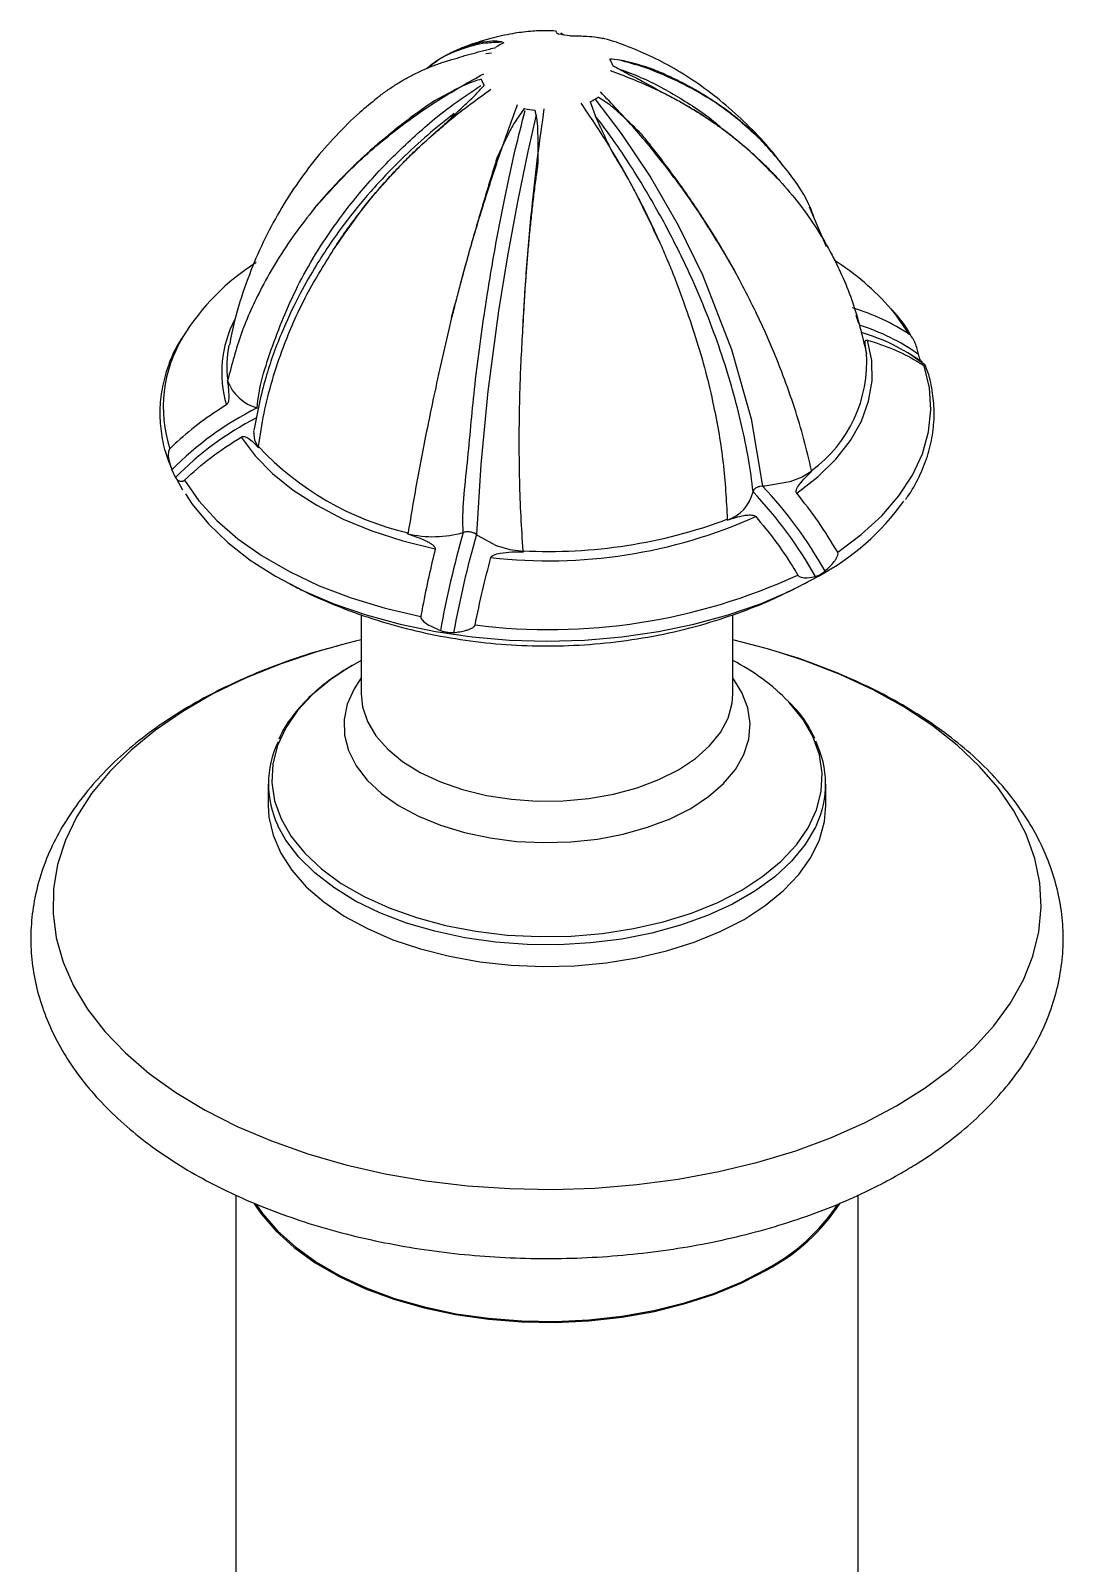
# Model space of a CAD drawing. Header units: millimetres. Extents: x 3621 to 9561, y -2206 to 1994.
# Drawn here: x 8951.2 to 9051.2, y 846.1 to 994.6 of the extents above; entities that cross this region are included whole.
import ezdxf

# ---------------------------------------------------------------- set-up
doc = ezdxf.new("R2010")
doc.units = ezdxf.units.MM

# ---------------------------------------------------------------- blocks, each defined once
blk = doc.blocks.new('izometria')
for p, q in [((-1617.05, 2591.29), (-1617.34, 2591.49)), ((-1624.6, 2589.52), (-1624.06, 2589.59)), ((-1607.55, 2585.78), (-1609.16, 2586.49)), ((-1629.95, 2581.48), (-1630.25, 2581.21)), ((-1591.6, 2570.8), (-1593.25, 2574.65)), ((-1607.9, 2571.53), (-1607.97, 2571.68)), ((-1588.47, 2563.38), (-1588.74, 2564.13)), ((-1583.28, 2561.92), (-1583.33, 2562)), ((-1587.74, 2560.47), (-1587.74, 2560.44)), ((-1582.17, 2559.42), (-1583.43, 2560.35)), ((-1582.35, 2559.63), (-1582.45, 2559.75)), ((-1582.05, 2559.36), (-1582.15, 2559.45)), ((-1649.63, 2557.85), (-1649.64, 2557.82)), ((-1649.64, 2557.82), (-1649.64, 2557.82)), ((-1646.63, 2551.33), (-1646.62, 2551.36)), ((-1654.55, 2548.25), (-1654.01, 2547.25)), ((-1595.17, 2548.03), (-1597.59, 2547.62)), ((-1593.02, 2549.06), (-1593.02, 2549.09)), ((-1593.02, 2549.06), (-1593.02, 2549.06)), ((-1597.86, 2547.61), (-1598.09, 2547.58)), ((-1597.8, 2547.61), (-1597.86, 2547.61)), ((-1597.59, 2547.62), (-1597.8, 2547.61)), ((-1601.25, 2544.34), (-1601.25, 2544.31)), ((-1632.19, 2543.03), (-1632.2, 2543)), ((-1632.2, 2543), (-1632.2, 2543)), ((-1625.56, 2542.96), (-1625.72, 2543.05)), ((-1625.53, 2542.93), (-1625.56, 2542.96)), ((-1625.41, 2542.83), (-1625.53, 2542.93)), ((-1623.59, 2541.82), (-1625.41, 2542.83)), ((-1620.96, 2541.26), (-1620.96, 2541.29)), ((-1593.77, 2538.15), (-1593.38, 2538.34)), ((-1636.69, 2535.17), (-1636.69, 2527.49)), ((-1600.69, 2527.49), (-1600.69, 2535.16)), ((-1645.69, 2518.75), (-1645.69, 2516.67)), ((-1591.69, 2516.67), (-1591.69, 2518.75)), ((-1648.84, 2478.94), (-1648.84, 2439.04)), ((-1588.54, 2377.86), (-1588.54, 2478.95))]:
    blk.add_line(p, q)
at = {"flags": 128}
for points in [[(-1614.05, 2585.12), (-1611.49, 2581.79), (-1608.67, 2577.55), (-1605.98, 2572.88), (-1603.63, 2568.07), (-1600.8, 2560.86), (-1598.92, 2554.15), (-1597.8, 2547.61), (-1597.8, 2547.61), (-1597.8, 2547.61)], [(-1619.75, 2583.59), (-1620.56, 2580.02), (-1621.56, 2575.17), (-1622.53, 2569.93), (-1623.38, 2564.61), (-1624.41, 2556.8), (-1625.11, 2549.7), (-1625.53, 2542.93), (-1625.53, 2542.93), (-1625.53, 2542.93)], [(-1583.56, 2562.31), (-1584.96, 2564.31), (-1585.35, 2564.78)], [(-1594.5, 2546.95), (-1592.45, 2548.53), (-1590.71, 2550.23), (-1589.3, 2552.03), (-1588.23, 2553.91), (-1587.53, 2555.85), (-1587.19, 2557.82), (-1587.22, 2559.79), (-1587.63, 2561.76)], [(-1590.53, 2541.22), (-1588.24, 2542.92), (-1586.26, 2544.73), (-1584.6, 2546.66), (-1583.29, 2548.67), (-1582.32, 2550.74), (-1581.72, 2552.86), (-1581.5, 2555), (-1581.64, 2557.15), (-1582.15, 2559.28)], [(-1648.3, 2552.37), (-1646.95, 2550.56), (-1645.27, 2548.83), (-1643.27, 2547.23), (-1640.98, 2545.76), (-1638.43, 2544.43), (-1635.65, 2543.28), (-1632.66, 2542.31), (-1629.52, 2541.53)], [(-1646.62, 2551.33), (-1647, 2552.08), (-1647.1, 2552.93)], [(-1653.81, 2548.19), (-1652.42, 2546.2), (-1650.68, 2544.3), (-1648.63, 2542.51), (-1646.27, 2540.85), (-1643.64, 2539.33), (-1640.76, 2537.97), (-1637.66, 2536.78), (-1634.37, 2535.78), (-1630.92, 2534.98)], [(-1593.02, 2549.06), (-1593.96, 2548.5), (-1595.17, 2548.03)], [(-1593.02, 2549.06), (-1593.02, 2549.08), (-1593.02, 2549.09)], [(-1653.72, 2546.86), (-1653.05, 2545.86), (-1651.49, 2543.96), (-1649.61, 2542.15), (-1647.44, 2540.46), (-1644.99, 2538.9), (-1642.28, 2537.48), (-1639.35, 2536.23), (-1636.22, 2535.14), (-1632.92, 2534.24), (-1629.48, 2533.53), (-1625.94, 2533.02), (-1622.33, 2532.71), (-1618.69, 2532.61), (-1615.04, 2532.71), (-1611.43, 2533.02), (-1607.89, 2533.53), (-1604.45, 2534.24), (-1601.15, 2535.14), (-1598.02, 2536.23), (-1595.09, 2537.48), (-1592.39, 2538.9)], [(-1620.96, 2541.27), (-1622.27, 2541.45), (-1623.59, 2541.82)], [(-1638.73, 2532.21), (-1640.97, 2531.58), (-1644.53, 2530.38), (-1647.9, 2529.01), (-1651.05, 2527.48), (-1653.96, 2525.8), (-1656.61, 2523.98), (-1658.98, 2522.04), (-1661.05, 2519.98), (-1662.81, 2517.83), (-1664.24, 2515.6), (-1665.34, 2513.31), (-1666.09, 2510.97), (-1666.49, 2508.6), (-1666.53, 2506.23), (-1666.22, 2503.86), (-1665.56, 2501.51), (-1664.55, 2499.2), (-1663.2, 2496.96), (-1661.52, 2494.79), (-1659.53, 2492.71), (-1657.23, 2490.73), (-1654.65, 2488.88), (-1651.8, 2487.16), (-1648.7, 2485.59), (-1645.39, 2484.18), (-1641.87, 2482.94), (-1638.19, 2481.88), (-1634.36, 2481.01), (-1630.41, 2480.33), (-1626.38, 2479.84), (-1622.29, 2479.56), (-1618.17, 2479.49), (-1614.06, 2479.61), (-1609.98, 2479.95), (-1605.97, 2480.48), (-1602.05, 2481.21), (-1598.25, 2482.13), (-1594.6, 2483.24), (-1591.14, 2484.52), (-1587.87, 2485.97), (-1584.84, 2487.58), (-1584.84, 2487.58)], [(-1636.69, 2532.72), (-1637.24, 2532.59), (-1638.73, 2532.21)], [(-1596.16, 2531.5), (-1597.32, 2531.85), (-1600.69, 2532.72)], [(-1584.84, 2487.58), (-1582.06, 2489.33), (-1579.54, 2491.21), (-1577.32, 2493.22), (-1575.4, 2495.32), (-1573.81, 2497.51), (-1572.54, 2499.78), (-1571.62, 2502.09), (-1571.04, 2504.45), (-1570.82, 2506.82), (-1570.96, 2509.2), (-1571.44, 2511.56), (-1572.28, 2513.89), (-1573.46, 2516.17), (-1574.97, 2518.38), (-1576.81, 2520.5), (-1578.96, 2522.53), (-1581.4, 2524.45), (-1584.12, 2526.23), (-1587.09, 2527.88), (-1590.3, 2529.37), (-1593.72, 2530.7), (-1596.16, 2531.5)], [(-1636.69, 2530.72), (-1637.54, 2530.25), (-1638.08, 2529.93)], [(-1638.08, 2529.93), (-1639.6, 2528.91), (-1641.38, 2527.45), (-1642.85, 2525.87), (-1644, 2524.21), (-1644.8, 2522.48), (-1645.25, 2520.71), (-1645.34, 2518.92), (-1645.07, 2517.13), (-1644.44, 2515.38), (-1643.47, 2513.68), (-1642.16, 2512.06), (-1640.53, 2510.54), (-1638.61, 2509.13), (-1636.41, 2507.87), (-1633.98, 2506.76), (-1631.34, 2505.82), (-1628.53, 2505.06), (-1625.59, 2504.5), (-1622.55, 2504.13), (-1619.46, 2503.98), (-1616.36, 2504.03), (-1613.3, 2504.29), (-1610.3, 2504.75), (-1607.42, 2505.41), (-1604.69, 2506.26), (-1602.15, 2507.29), (-1599.83, 2508.48)], [(-1636.69, 2529.03), (-1637.38, 2527.98), (-1638.03, 2526.51), (-1638.34, 2525), (-1638.3, 2523.49), (-1637.9, 2521.99), (-1637.17, 2520.53), (-1636.1, 2519.14), (-1634.72, 2517.85), (-1633.06, 2516.68), (-1631.14, 2515.64), (-1629, 2514.76), (-1626.67, 2514.05), (-1624.2, 2513.53), (-1621.64, 2513.2), (-1619.02, 2513.08), (-1616.39, 2513.15), (-1613.81, 2513.43), (-1611.31, 2513.9), (-1608.94, 2514.57), (-1606.75, 2515.4), (-1604.77, 2516.4)], [(-1604.77, 2516.4), (-1603.04, 2517.55), (-1601.59, 2518.81), (-1600.44, 2520.18), (-1599.62, 2521.62), (-1599.14, 2523.11), (-1599.01, 2524.63), (-1599.23, 2526.14), (-1599.8, 2527.62), (-1600.69, 2529.03)], [(-1636.69, 2527.49), (-1636.55, 2526.22), (-1636.07, 2524.8), (-1635.26, 2523.43), (-1634.12, 2522.14), (-1632.68, 2520.95), (-1630.96, 2519.89), (-1629.01, 2518.98), (-1626.86, 2518.23), (-1624.55, 2517.66), (-1622.12, 2517.29), (-1619.63, 2517.11), (-1617.12, 2517.14), (-1614.64, 2517.36), (-1612.24, 2517.79), (-1609.96, 2518.4), (-1607.85, 2519.19), (-1605.96, 2520.14)], [(-1605.96, 2520.14), (-1604.31, 2521.23), (-1602.94, 2522.45), (-1601.88, 2523.76), (-1601.15, 2525.15), (-1600.76, 2526.58), (-1600.69, 2527.49)], [(-1599.83, 2508.48), (-1597.77, 2509.82), (-1595.99, 2511.28), (-1594.52, 2512.86), (-1593.38, 2514.52), (-1592.57, 2516.25), (-1592.12, 2518.02), (-1592.03, 2519.81), (-1592.3, 2521.6), (-1592.93, 2523.35), (-1593.91, 2525.05), (-1595.22, 2526.67), (-1595.28, 2526.73)], [(-1645.69, 2516.67), (-1645.62, 2515.56), (-1645.22, 2513.79), (-1644.48, 2512.07), (-1643.41, 2510.4), (-1642.01, 2508.81), (-1640.3, 2507.33), (-1638.32, 2505.97), (-1636.08, 2504.75), (-1633.61, 2503.68), (-1630.95, 2502.78), (-1628.12, 2502.07), (-1625.18, 2501.54), (-1622.15, 2501.21), (-1619.07, 2501.09), (-1615.99, 2501.16), (-1612.95, 2501.44), (-1609.98, 2501.92), (-1607.12, 2502.59), (-1604.42, 2503.44), (-1601.9, 2504.47), (-1599.6, 2505.65)], [(-1599.6, 2505.65), (-1597.54, 2506.98), (-1595.77, 2508.43), (-1594.29, 2509.99), (-1593.13, 2511.64), (-1592.3, 2513.36), (-1591.82, 2515.12), (-1591.69, 2516.67)], [(-1592.59, 2514.77), (-1592.68, 2514.58), (-1593.67, 2512.89), (-1594.99, 2511.28), (-1596.62, 2509.77), (-1598.54, 2508.38), (-1600.72, 2507.12), (-1603.13, 2506.02), (-1605.75, 2505.07), (-1608.53, 2504.31), (-1611.45, 2503.74), (-1614.46, 2503.36), (-1617.53, 2503.18), (-1620.61, 2503.21), (-1623.67, 2503.44), (-1626.66, 2503.86), (-1629.55, 2504.49), (-1632.3, 2505.29), (-1634.87, 2506.28), (-1637.23, 2507.42), (-1639.34, 2508.72), (-1641.19, 2510.14), (-1642.74, 2511.68), (-1643.98, 2513.31), (-1644.77, 2514.72)], [(-1647.05, 2478.1), (-1646.38, 2477.13), (-1644.93, 2475.44), (-1643.17, 2473.86), (-1641.13, 2472.39), (-1638.82, 2471.05), (-1636.28, 2469.87), (-1633.53, 2468.86), (-1630.6, 2468.02), (-1627.54, 2467.37), (-1624.37, 2466.92), (-1621.13, 2466.66), (-1617.87, 2466.61), (-1614.62, 2466.76), (-1611.41, 2467.12), (-1608.29, 2467.67), (-1605.29, 2468.42), (-1602.45, 2469.34), (-1599.8, 2470.44), (-1597.37, 2471.7)], [(-1646.82, 2478), (-1646.25, 2477.17), (-1644.8, 2475.49), (-1643.05, 2473.91), (-1641.02, 2472.44), (-1638.72, 2471.12), (-1636.19, 2469.94), (-1633.45, 2468.93), (-1630.54, 2468.1), (-1627.49, 2467.45), (-1624.34, 2467), (-1621.12, 2466.75), (-1617.87, 2466.7), (-1614.64, 2466.85), (-1611.45, 2467.2), (-1608.34, 2467.75), (-1605.36, 2468.49), (-1602.53, 2469.42), (-1599.89, 2470.51), (-1597.47, 2471.76)]]:
    blk.add_lwpolyline(points, dxfattribs=at)
for centre, radius, start, end in [((-1618.61, 2580.99), 10.45, 78.2737, 84.1464), ((-1620.21, 2585.08), 6.1, 115.7911, 124.204), ((-1614.81, 2587.58), 2.61, 17.4922, 32.306), ((-1622.56, 2587.84), 2.62, 197.5071, 212.2911), ((-1617.17, 2590.34), 6.1, 295.7907, 304.2045), ((-1618.76, 2594.44), 10.46, 258.2722, 264.1414), ((-1634.79, 2550.28), 22.51, 122.3878, 148.3474), ((-1604.56, 2547.95), 25.53, 41.2252, 57.5582), ((-1639.21, 2558.63), 10.99, 152.3723, 196.6036), ((-1594.17, 2544.3), 19.75, 54.4674, 73.071), ((-1642.67, 2555.26), 13.19, 148.8129, 197.7862), ((-1639.28, 2559.21), 10.42, 168.5308, 187.372), ((-1593.84, 2543.53), 19.78, 54.4737, 73.5059), ((-1600.69, 2559.61), 12.97, 306.0566, 4.1467), ((-1645.67, 2559.26), 4.21, 199.9004, 255.0869), ((-1649.62, 2557.79), 0.035, 115.751, 121.4933), ((-1633.31, 2527.99), 30.34, 116.3165, 135.7031), ((-1632.99, 2527.28), 30.3, 117.1913, 135.7086), ((-1625.59, 2571.17), 28.84, 223.149, 256.8564), ((-1593.04, 2549.04), 0.0297, 38.6826, 45.2514), ((-1602.47, 2547.96), 3.85, 288.5593, 346.6423), ((-1628.61, 2518.75), 41.17, 29.2289, 43.4723), ((-1627.68, 2519.28), 41.17, 29.2294, 43.4721), ((-1603.92, 2560.38), 24.38, 298.2401, 324.3075), ((-1618.54, 2589.57), 49.19, 263.4907, 294.0954), ((-1618.46, 2590.38), 49.09, 267.0278, 290.5582), ((-1629.73, 2553.64), 10.92, 256.9612, 285.5855), ((-1632.14, 2542.99), 0.0583, 162.2046, 165.319), ((-1532.87, 2516.22), 97.71, 164.0164, 169.7389), ((-1531.59, 2516.02), 97.71, 164.0164, 169.7387), ((-1620.93, 2541.26), 0.0305, 162.1075, 167.9337), ((-1618.49, 2591.35), 57.63, 262.8581, 294.728), ((-1610.14, 2512.22), 20.77, 44.303, 62.9188), ((-1636.22, 2518.76), 9.45, 154.3842, 205.2667), ((-1601.09, 2518.76), 9.39, 334.8482, 26.1268), ((-1606.41, 2488.63), 19.09, 297.8999, 326.4265), ((-1606.29, 2488.59), 19.1, 297.8555, 326.8478)]:
    blk.add_arc(centre, radius, start, end)
for points, knots in [([(-1617.85, 2591.7), (-1618.14, 2591.71), (-1618.95, 2591.76), (-1620.37, 2591.68), (-1622.19, 2591.45), (-1624.39, 2590.94), (-1626.13, 2590.41), (-1627.15, 2589.95), (-1627.28, 2589.89)], [0, 0, 0, 0, 0.085353, 0.24313, 0.420072, 0.645118, 0.955371, 1, 1, 1, 1]), ([(-1617.83, 2591.72), (-1617.83, 2591.7), (-1617.81, 2591.68), (-1617.81, 2591.56), (-1617.64, 2591.44), (-1617.55, 2591.39)], [0, 0, 0, 0, 0.4971972, 0.7495156, 1, 1, 1, 1]), ([(-1617.15, 2591.33), (-1617.16, 2591.34), (-1617.19, 2591.38), (-1617.26, 2591.45), (-1617.32, 2591.5), (-1617.35, 2591.52)], [0, 0, 0, 0, 0.1070903, 0.5535111, 1, 1, 1, 1]), ([(-1616.49, 2591.23), (-1616.18, 2591.23), (-1615.55, 2591.23), (-1614.73, 2591.21), (-1614.18, 2591.14), (-1613.86, 2591.1)], [0, 0, 0, 0, 0.290921, 0.588293, 1, 1, 1, 1]), ([(-1613.86, 2591.1), (-1613.78, 2591.09), (-1613.63, 2591.07), (-1613.43, 2591.03), (-1613.32, 2591), (-1613.28, 2590.98)], [0, 0, 0, 0, 0.40512, 0.810201, 1, 1, 1, 1]), ([(-1595.85, 2578.7), (-1596.2, 2579.17), (-1597.21, 2580.49), (-1599.05, 2582.44), (-1601.31, 2584.53), (-1603.65, 2586.35), (-1606.03, 2587.9), (-1608.41, 2589.19), (-1610.77, 2590.19), (-1612.38, 2590.78), (-1613.23, 2590.97), (-1613.28, 2590.98)], [0, 0, 0, 0, 0.0798852, 0.2239455, 0.3642684, 0.5003738, 0.6317506, 0.7579098, 0.8784105, 0.9926715, 1, 1, 1, 1]), ([(-1625, 2590.61), (-1625.14, 2590.58), (-1625.43, 2590.51), (-1625.99, 2590.36), (-1626.54, 2590.19), (-1627.07, 2589.99), (-1627.46, 2589.83), (-1627.84, 2589.66), (-1628.21, 2589.48), (-1628.58, 2589.28), (-1628.94, 2589.07), (-1629.41, 2588.78), (-1629.86, 2588.46), (-1630.2, 2588.19), (-1630.33, 2588.09), (-1630.35, 2588.07)], [0, 0, 0, 0, 0.0705581, 0.1411157, 0.2822522, 0.3528108, 0.4233689, 0.4939307, 0.5644883, 0.6350463, 0.7056076, 0.776165, 0.9172984, 0.9878592, 1, 1, 1, 1]), ([(-1630.11, 2588.17), (-1629.97, 2588.3), (-1629.09, 2589.14), (-1627.23, 2589.92), (-1625.01, 2590.59), (-1623.64, 2590.62), (-1623.14, 2590.64)], [0, 0, 0, 0, 0.073818, 0.488052, 0.815544, 1, 1, 1, 1]), ([(-1627.9, 2588.93), (-1627.23, 2589.14), (-1626.22, 2589.46), (-1624.83, 2589.8), (-1624.03, 2590.01), (-1623.64, 2590.12)], [0, 0, 0, 0, 0.497196, 0.749515, 1, 1, 1, 1]), ([(-1622.86, 2590.57), (-1623.02, 2590.62), (-1623.35, 2590.72), (-1624.13, 2590.72), (-1624.68, 2590.65), (-1625, 2590.61)], [0, 0, 0, 0, 0.290905, 0.588291, 1, 1, 1, 1]), ([(-1635.16, 2585.22), (-1635.09, 2585.27), (-1634.88, 2585.44), (-1634.52, 2585.71), (-1633.92, 2586.13), (-1633.31, 2586.53), (-1632.69, 2586.91), (-1632.22, 2587.18), (-1631.74, 2587.43), (-1631.25, 2587.67), (-1630.6, 2587.98), (-1629.93, 2588.26), (-1629.25, 2588.51), (-1628.64, 2588.72), (-1628.18, 2588.85), (-1627.9, 2588.93)], [0, 0, 0, 0, 0.031145, 0.097423, 0.163706, 0.296287, 0.362567, 0.428852, 0.495134, 0.561414, 0.627697, 0.760276, 0.826559, 0.892842, 1, 1, 1, 1]), ([(-1608.62, 2588.07), (-1609.28, 2588.28), (-1610.28, 2588.59), (-1611.67, 2588.93), (-1612.29, 2588.96), (-1612.6, 2588.98)], [0, 0, 0, 0, 0.497188, 0.749505, 1, 1, 1, 1]), ([(-1612.32, 2588.37), (-1611.84, 2588.11), (-1610.88, 2587.58), (-1609.28, 2586.76), (-1608.19, 2586.14), (-1607.55, 2585.78)], [0, 0, 0, 0, 0.290906, 0.588296, 1, 1, 1, 1]), ([(-1598.01, 2581.21), (-1599.15, 2582.24), (-1601.43, 2584.31), (-1605.33, 2586.56), (-1608.78, 2588.09), (-1610.91, 2588.68), (-1611.72, 2588.9)], [0, 0, 0, 0, 0.304339, 0.609457, 0.850684, 1, 1, 1, 1]), ([(-1611.61, 2587.99), (-1610.94, 2587.74), (-1608.87, 2586.98), (-1605.7, 2585.18), (-1603.07, 2583.49), (-1601.87, 2582.38), (-1601.74, 2582.25)], [0, 0, 0, 0, 0.1807791, 0.5556462, 0.949975, 1, 1, 1, 1]), ([(-1598.01, 2581.21), (-1598.16, 2581.35), (-1598.6, 2581.79), (-1599.21, 2582.35), (-1599.85, 2582.89), (-1600.33, 2583.29), (-1600.83, 2583.68), (-1601.51, 2584.19), (-1602.21, 2584.68), (-1602.93, 2585.15), (-1603.47, 2585.5), (-1604.03, 2585.83), (-1604.6, 2586.16), (-1605.38, 2586.58), (-1606.17, 2586.98), (-1606.98, 2587.37), (-1607.72, 2587.7), (-1608.28, 2587.93), (-1608.62, 2588.07)], [0, 0, 0, 0, 0.050978, 0.152937, 0.203913, 0.254887, 0.30586, 0.356835, 0.458797, 0.509774, 0.560748, 0.611725, 0.662698, 0.713676, 0.815638, 0.866612, 0.917589, 1, 1, 1, 1]), ([(-1641.21, 2574.53), (-1639.96, 2575.93), (-1637.46, 2578.73), (-1633.27, 2582.24), (-1629.06, 2585.21), (-1626.24, 2586.77), (-1624.82, 2587.56)], [0, 0, 0, 0, 0.27819, 0.557091, 0.777588, 1, 1, 1, 1]), ([(-1625.06, 2587.05), (-1625.53, 2586.89), (-1626.49, 2586.57), (-1628.09, 2585.77), (-1629.19, 2585.15), (-1629.82, 2584.79)], [0, 0, 0, 0, 0.290906, 0.588284, 1, 1, 1, 1]), ([(-1628.76, 2582.5), (-1628.1, 2583.16), (-1627.1, 2584.15), (-1625.7, 2585.41), (-1625.08, 2586.1), (-1624.78, 2586.44)], [0, 0, 0, 0, 0.497188, 0.749505, 1, 1, 1, 1]), ([(-1596.16, 2577.22), (-1597.41, 2578.49), (-1599.91, 2581.02), (-1604.1, 2583.93), (-1608.32, 2586.24), (-1611.14, 2587.32), (-1612.55, 2587.86)], [0, 0, 0, 0, 0.27819, 0.557091, 0.777588, 1, 1, 1, 1]), ([(-1635.14, 2585.2), (-1635.71, 2584.74), (-1637.11, 2583.62), (-1639.16, 2581.58), (-1641.31, 2579.11), (-1643.27, 2576.42), (-1645.04, 2573.54), (-1646.58, 2570.49), (-1647.9, 2567.18), (-1648.89, 2564.11), (-1649.29, 2562.08), (-1649.45, 2561.3)], [0, 0, 0, 0, 0.078528, 0.19224, 0.307912, 0.425165, 0.543674, 0.663172, 0.78344, 0.916751, 1, 1, 1, 1]), ([(-1646.76, 2555.18), (-1646.76, 2555.18), (-1646.65, 2557.1), (-1645.31, 2561.35), (-1642.8, 2567.48), (-1639.37, 2572.92), (-1635.66, 2577.49), (-1632.05, 2581.11), (-1628.52, 2584.13), (-1626.11, 2585.75), (-1625.09, 2586.43)], [0, 0, 0, 0, 0.000001, 0.172726, 0.34957, 0.537057, 0.663724, 0.791984, 0.912437, 1, 1, 1, 1]), ([(-1639.36, 2570.54), (-1638.22, 2572.17), (-1635.94, 2575.45), (-1632.05, 2579.61), (-1628.11, 2583.18), (-1625.46, 2585.1), (-1624.13, 2586.07)], [0, 0, 0, 0, 0.278189, 0.557091, 0.777591, 1, 1, 1, 1]), ([(-1609.47, 2581.65), (-1610.14, 2582.3), (-1611.15, 2583.28), (-1612.54, 2584.54), (-1613.34, 2585.05), (-1613.74, 2585.3)], [0, 0, 0, 0, 0.4971898, 0.7495077, 1, 1, 1, 1]), ([(-1600.35, 2568.2), (-1601.37, 2569.96), (-1603.42, 2573.47), (-1606.79, 2578.14), (-1610.15, 2582.29), (-1612.39, 2584.63), (-1613.51, 2585.81)], [0, 0, 0, 0, 0.278189, 0.557091, 0.777589, 1, 1, 1, 1]), ([(-1607.55, 2585.78), (-1607.33, 2585.67), (-1606.89, 2585.45), (-1606.01, 2584.99), (-1605.15, 2584.5), (-1604.3, 2583.99), (-1603.68, 2583.6), (-1603.07, 2583.19), (-1602.46, 2582.78), (-1601.86, 2582.35), (-1601.28, 2581.92), (-1600.51, 2581.32), (-1599.76, 2580.7), (-1599.03, 2580.07), (-1598.49, 2579.58), (-1597.83, 2578.96), (-1597.04, 2578.18), (-1596.45, 2577.54), (-1596.16, 2577.22)], [0, 0, 0, 0, 0.050975, 0.101946, 0.203911, 0.254886, 0.305863, 0.356836, 0.407811, 0.458787, 0.509766, 0.560739, 0.6627, 0.713675, 0.76465, 0.815627, 0.907766, 1, 1, 1, 1]), ([(-1627.68, 2583.71), (-1628.54, 2583.03), (-1630.31, 2581.63), (-1633.02, 2579.12), (-1635.76, 2576.24), (-1638.07, 2573.4), (-1639.85, 2570.9), (-1641.35, 2568.55), (-1642.93, 2565.73), (-1644.57, 2562.19), (-1646.13, 2557.88), (-1646.76, 2554.72), (-1647.09, 2553.01)], [0, 0, 0, 0, 0.084523, 0.172401, 0.285703, 0.392494, 0.460921, 0.529993, 0.616462, 0.723278, 0.850852, 1, 1, 1, 1]), ([(-1629.82, 2584.79), (-1630.04, 2584.64), (-1630.49, 2584.33), (-1631.37, 2583.7), (-1632.23, 2583.06), (-1633.07, 2582.41), (-1633.69, 2581.91), (-1634.31, 2581.4), (-1634.91, 2580.89), (-1635.51, 2580.38), (-1636.1, 2579.85), (-1636.87, 2579.15), (-1637.62, 2578.43), (-1638.34, 2577.7), (-1638.88, 2577.15), (-1639.55, 2576.44), (-1640.33, 2575.57), (-1640.92, 2574.87), (-1641.21, 2574.53)], [0, 0, 0, 0, 0.05097, 0.101946, 0.203911, 0.254886, 0.305859, 0.356836, 0.407811, 0.458787, 0.509762, 0.560735, 0.6627, 0.713675, 0.76465, 0.815627, 0.907766, 1, 1, 1, 1]), ([(-1627.93, 2563.94), (-1627.4, 2565.93), (-1626.36, 2569.92), (-1624.71, 2575.37), (-1623.1, 2580.29), (-1622.05, 2583.14), (-1621.53, 2584.57)], [0, 0, 0, 0, 0.278189, 0.557091, 0.777591, 1, 1, 1, 1]), ([(-1626.8, 2543.12), (-1626.8, 2543.12), (-1626.94, 2545.21), (-1626.34, 2549.89), (-1625.77, 2557.13), (-1624.83, 2563.98), (-1623.83, 2570.14), (-1622.84, 2575.29), (-1621.85, 2579.95), (-1621.13, 2582.74), (-1620.81, 2584)], [0, 0, 0, 0, 0.000001, 0.172735, 0.345466, 0.530758, 0.65673, 0.782698, 0.90245, 1, 1, 1, 1]), ([(-1620.89, 2584.2), (-1621.2, 2583.77), (-1621.83, 2582.92), (-1622.65, 2581.31), (-1623.2, 2580.15), (-1623.51, 2579.47)], [0, 0, 0, 0, 0.290903, 0.588293, 1, 1, 1, 1]), ([(-1621.02, 2562.87), (-1620.91, 2564.92), (-1620.67, 2569.04), (-1620.15, 2574.67), (-1619.58, 2579.74), (-1619.16, 2582.69), (-1618.95, 2584.17)], [0, 0, 0, 0, 0.27819, 0.557091, 0.777588, 1, 1, 1, 1]), ([(-1619.54, 2578.86), (-1619.55, 2579.73), (-1619.56, 2581.05), (-1619.56, 2582.78), (-1619.74, 2583.62), (-1619.83, 2584.03)], [0, 0, 0, 0, 0.4971972, 0.7495156, 1, 1, 1, 1]), ([(-1607.83, 2571.34), (-1608.65, 2573.1), (-1610.17, 2576.33), (-1612.74, 2580.8), (-1614.5, 2583.41), (-1615.39, 2584.72)], [0, 0, 0, 0, 0.372221, 0.684756, 1, 1, 1, 1]), ([(-1614.51, 2584.85), (-1614.35, 2584.38), (-1614.02, 2583.42), (-1613.24, 2581.81), (-1612.7, 2580.64), (-1612.38, 2579.97)], [0, 0, 0, 0, 0.290905, 0.588291, 1, 1, 1, 1]), ([(-1598.73, 2547.07), (-1598.73, 2547.07), (-1598.94, 2549.16), (-1599.74, 2553.55), (-1601.66, 2560.44), (-1604.14, 2566.77), (-1606.86, 2572.36), (-1609.48, 2576.95), (-1611.89, 2580.7), (-1613.46, 2582.77), (-1614.03, 2583.52)], [0, 0, 0, 0, 0.0000015, 0.1762439, 0.3566897, 0.5479946, 0.6772419, 0.8081129, 0.9310191, 1, 1, 1, 1]), ([(-1639.36, 2570.54), (-1639.22, 2570.76), (-1638.78, 2571.44), (-1638.16, 2572.32), (-1637.53, 2573.19), (-1637.04, 2573.84), (-1636.55, 2574.48), (-1635.87, 2575.33), (-1635.17, 2576.17), (-1634.45, 2576.99), (-1633.9, 2577.6), (-1633.34, 2578.2), (-1632.77, 2578.79), (-1632, 2579.57), (-1631.21, 2580.34), (-1630.4, 2581.08), (-1629.65, 2581.75), (-1629.1, 2582.21), (-1628.76, 2582.5)], [0, 0, 0, 0, 0.050978, 0.152942, 0.203913, 0.254891, 0.305864, 0.356839, 0.458802, 0.509773, 0.560753, 0.611725, 0.662698, 0.713676, 0.815638, 0.866612, 0.917589, 1, 1, 1, 1]), ([(-1600.35, 2568.2), (-1600.48, 2568.44), (-1600.88, 2569.16), (-1601.43, 2570.1), (-1601.99, 2571.05), (-1602.42, 2571.75), (-1602.86, 2572.45), (-1603.45, 2573.39), (-1604.06, 2574.31), (-1604.68, 2575.23), (-1605.16, 2575.92), (-1605.63, 2576.6), (-1606.12, 2577.27), (-1606.78, 2578.17), (-1607.44, 2579.06), (-1608.12, 2579.94), (-1608.74, 2580.73), (-1609.19, 2581.3), (-1609.47, 2581.65)], [0, 0, 0, 0, 0.050976, 0.152938, 0.203913, 0.254888, 0.305861, 0.356837, 0.458799, 0.509774, 0.56075, 0.611726, 0.662699, 0.713676, 0.815637, 0.866612, 0.917589, 1, 1, 1, 1]), ([(-1592.85, 2573.71), (-1592.94, 2573.98), (-1593.5, 2575.52), (-1595.21, 2578.07), (-1597.07, 2580.16), (-1598.01, 2581.21)], [0, 0, 0, 0, 0.095188, 0.544458, 1, 1, 1, 1]), ([(-1623.51, 2579.47), (-1623.59, 2579.22), (-1623.75, 2578.71), (-1624.06, 2577.68), (-1624.38, 2576.65), (-1624.69, 2575.61), (-1624.92, 2574.83), (-1625.16, 2574.04), (-1625.39, 2573.25), (-1625.62, 2572.46), (-1625.85, 2571.67), (-1626.15, 2570.6), (-1626.45, 2569.54), (-1626.74, 2568.47), (-1626.96, 2567.66), (-1627.23, 2566.64), (-1627.56, 2565.4), (-1627.8, 2564.42), (-1627.93, 2563.94)], [0, 0, 0, 0, 0.050972, 0.10195, 0.203913, 0.254887, 0.305862, 0.356836, 0.407813, 0.458785, 0.509764, 0.560739, 0.662695, 0.713673, 0.764648, 0.815623, 0.907766, 1, 1, 1, 1]), ([(-1612.38, 2579.97), (-1612.24, 2579.73), (-1611.95, 2579.27), (-1611.38, 2578.33), (-1610.84, 2577.37), (-1610.31, 2576.4), (-1609.92, 2575.67), (-1609.53, 2574.94), (-1609.16, 2574.19), (-1608.79, 2573.45), (-1608.44, 2572.7), (-1607.97, 2571.69), (-1607.52, 2570.67), (-1607.08, 2569.65), (-1606.76, 2568.88), (-1606.37, 2567.9), (-1605.91, 2566.7), (-1605.57, 2565.76), (-1605.4, 2565.29)], [0, 0, 0, 0, 0.050974, 0.101949, 0.203912, 0.254886, 0.305862, 0.356839, 0.407813, 0.458787, 0.509764, 0.560738, 0.662699, 0.713676, 0.76465, 0.815626, 0.907766, 1, 1, 1, 1]), ([(-1621.02, 2562.87), (-1621.01, 2563.15), (-1620.97, 2563.98), (-1620.9, 2565.09), (-1620.83, 2566.2), (-1620.78, 2567.03), (-1620.72, 2567.85), (-1620.63, 2568.96), (-1620.54, 2570.05), (-1620.44, 2571.15), (-1620.37, 2571.97), (-1620.29, 2572.78), (-1620.2, 2573.59), (-1620.09, 2574.67), (-1619.96, 2575.74), (-1619.83, 2576.8), (-1619.7, 2577.75), (-1619.6, 2578.44), (-1619.54, 2578.86)], [0, 0, 0, 0, 0.050977, 0.152939, 0.203912, 0.25489, 0.305862, 0.356836, 0.458802, 0.509775, 0.560754, 0.611728, 0.6627, 0.713679, 0.815638, 0.866613, 0.91759, 1, 1, 1, 1]), ([(-1596.16, 2577.22), (-1595.51, 2576.48), (-1593.57, 2574.23), (-1591.11, 2570.32), (-1588.94, 2565.47), (-1588.16, 2562.2), (-1587.76, 2560.55)], [0, 0, 0, 0, 0.156539, 0.470245, 0.733105, 1, 1, 1, 1]), ([(-1641.21, 2574.53), (-1641.86, 2573.7), (-1643.81, 2571.23), (-1646.26, 2567.18), (-1648.43, 2562.41), (-1649.22, 2559.4), (-1649.61, 2557.88)], [0, 0, 0, 0, 0.156539, 0.470245, 0.733105, 1, 1, 1, 1]), ([(-1646.63, 2551.44), (-1646.47, 2552.52), (-1645.98, 2555.75), (-1644.52, 2560.61), (-1642.21, 2565.93), (-1640.32, 2569), (-1639.36, 2570.54)], [0, 0, 0, 0, 0.163705, 0.49184, 0.744159, 1, 1, 1, 1]), ([(-1593.06, 2549.13), (-1593.3, 2550.13), (-1594, 2553.14), (-1595.57, 2557.88), (-1597.81, 2563.29), (-1599.5, 2566.56), (-1600.35, 2568.2)], [0, 0, 0, 0, 0.1637054, 0.4918392, 0.7441574, 1, 1, 1, 1]), ([(-1605.4, 2565.29), (-1605.02, 2564.2), (-1603.88, 2560.92), (-1602.54, 2555.75), (-1601.52, 2549.83), (-1601.32, 2546.23), (-1601.22, 2544.42)], [0, 0, 0, 0, 0.156539, 0.470244, 0.733105, 1, 1, 1, 1]), ([(-1583.56, 2562.31), (-1584.4, 2562.83), (-1586.1, 2563.86), (-1588.08, 2564.54), (-1589.08, 2564.88)], [0, 0, 0, 0, 0.495181, 1, 1, 1, 1]), ([(-1583.33, 2562), (-1583.43, 2562.19), (-1583.88, 2563.02), (-1584.53, 2563.91), (-1585.15, 2564.58), (-1585.23, 2564.66)], [0, 0, 0, 0, 0.198129, 0.902606, 1, 1, 1, 1]), ([(-1627.93, 2563.94), (-1628.19, 2562.81), (-1629, 2559.42), (-1630.12, 2554.18), (-1631.27, 2548.31), (-1631.85, 2544.83), (-1632.15, 2543.08)], [0, 0, 0, 0, 0.156537, 0.470244, 0.733105, 1, 1, 1, 1]), ([(-1621, 2541.36), (-1621.07, 2542.46), (-1621.29, 2545.78), (-1621.41, 2551.09), (-1621.33, 2557.21), (-1621.13, 2560.97), (-1621.02, 2562.87)], [0, 0, 0, 0, 0.1637056, 0.4918388, 0.7441581, 1, 1, 1, 1]), ([(-1654.08, 2561.92), (-1654.26, 2561.63), (-1654.84, 2560.7), (-1655.49, 2559.06), (-1656.03, 2557.03), (-1656.24, 2554.98), (-1656.12, 2552.94), (-1655.75, 2551.05), (-1655.28, 2549.86), (-1655.07, 2549.34)], [0, 0, 0, 0, 0.072858, 0.234535, 0.395143, 0.55475, 0.713717, 0.872548, 1, 1, 1, 1]), ([(-1587.74, 2560.44), (-1587.79, 2560.79), (-1587.85, 2561.21), (-1587.87, 2561.56), (-1587.85, 2561.68), (-1587.81, 2561.74), (-1587.75, 2561.77), (-1587.7, 2561.77), (-1587.65, 2561.76), (-1587.63, 2561.76)], [0, 0, 0, 0, 0.605126, 0.732697, 0.820488, 0.907597, 0.944077, 0.980936, 1, 1, 1, 1]), ([(-1587.63, 2561.76), (-1586.8, 2561.49), (-1585.12, 2560.94), (-1583.34, 2560.03), (-1582.39, 2559.43), (-1582.15, 2559.28)], [0, 0, 0, 0, 0.424938, 0.8559, 1, 1, 1, 1]), ([(-1582.69, 2560.37), (-1582.78, 2560.74), (-1582.89, 2561.2), (-1583.15, 2561.76), (-1583.28, 2561.98), (-1583.4, 2562.15), (-1583.48, 2562.26), (-1583.54, 2562.3), (-1583.56, 2562.31)], [0, 0, 0, 0, 0.560928, 0.705286, 0.840735, 0.902149, 0.964168, 1, 1, 1, 1]), ([(-1587.76, 2560.55), (-1587.76, 2560.54), (-1587.76, 2560.52), (-1587.75, 2560.49), (-1587.75, 2560.47), (-1587.74, 2560.47)], [0, 0, 0, 0, 0.296193, 0.690004, 1, 1, 1, 1]), ([(-1587.74, 2560.44), (-1587.74, 2560.45), (-1587.74, 2560.45), (-1587.74, 2560.46), (-1587.74, 2560.47)], [0, 0, 0, 0, 0.5598117, 1, 1, 1, 1]), ([(-1587.74, 2560.44), (-1587.74, 2560.44), (-1587.74, 2560.44), (-1587.74, 2560.44), (-1587.74, 2560.44), (-1587.74, 2560.44), (-1587.74, 2560.44), (-1587.74, 2560.44), (-1587.74, 2560.44), (-1587.74, 2560.44)], [0, 0, 0, 0, 0.1075823, 0.2368116, 0.3660749, 0.4736572, 0.6339275, 0.7415098, 1, 1, 1, 1]), ([(-1582.51, 2559.82), (-1582.55, 2559.9), (-1582.62, 2560.05), (-1582.67, 2560.26), (-1582.69, 2560.37)], [0, 0, 0, 0, 0.490386, 1, 1, 1, 1]), ([(-1583.95, 2546.33), (-1583.89, 2546.41), (-1583.36, 2547.11), (-1582.62, 2548.51), (-1581.79, 2550.5), (-1581.31, 2552.54), (-1581.13, 2554.59), (-1581.3, 2556.63), (-1581.6, 2558.21), (-1581.96, 2559.08), (-1582.05, 2559.29)], [0, 0, 0, 0, 0.019677, 0.17677, 0.332972, 0.488136, 0.642359, 0.796027, 0.949607, 1, 1, 1, 1]), ([(-1582.15, 2559.28), (-1582.13, 2559.27), (-1582.09, 2559.24), (-1582.04, 2559.22), (-1581.99, 2559.23), (-1582.01, 2559.27), (-1582.03, 2559.3)], [0, 0, 0, 0, 0.097132, 0.231311, 0.49484, 1, 1, 1, 1]), ([(-1649.64, 2557.82), (-1649.59, 2557.4), (-1649.52, 2556.89), (-1649.51, 2556.22), (-1649.53, 2555.96), (-1649.56, 2555.77), (-1649.62, 2555.63), (-1649.68, 2555.54), (-1649.73, 2555.5), (-1649.74, 2555.49)], [0, 0, 0, 0, 0.605132, 0.732699, 0.820461, 0.907568, 0.944047, 0.980937, 1, 1, 1, 1]), ([(-1649.64, 2557.82), (-1649.64, 2557.83), (-1649.63, 2557.83), (-1649.63, 2557.84), (-1649.63, 2557.85)], [0, 0, 0, 0, 0.5596392, 1, 1, 1, 1]), ([(-1649.64, 2557.82), (-1649.64, 2557.82), (-1649.64, 2557.82), (-1649.64, 2557.82), (-1649.64, 2557.82), (-1649.64, 2557.82), (-1649.64, 2557.82), (-1649.64, 2557.82), (-1649.64, 2557.82), (-1649.64, 2557.82)], [0, 0, 0, 0, 0.130578, 0.261121, 0.369798, 0.500375, 0.662276, 0.770952, 1, 1, 1, 1]), ([(-1649.61, 2557.88), (-1649.62, 2557.87), (-1649.62, 2557.86), (-1649.63, 2557.85), (-1649.63, 2557.85), (-1649.63, 2557.85)], [0, 0, 0, 0, 0.296046, 0.689662, 1, 1, 1, 1]), ([(-1649.74, 2555.49), (-1650.58, 2554.95), (-1652.25, 2553.85), (-1654.04, 2552.36), (-1654.99, 2551.46), (-1655.22, 2551.23)], [0, 0, 0, 0, 0.424938, 0.8559, 1, 1, 1, 1]), ([(-1653.81, 2548.19), (-1652.97, 2548.95), (-1651.27, 2550.49), (-1649.3, 2551.74), (-1648.3, 2552.37)], [0, 0, 0, 0, 0.4951751, 1, 1, 1, 1]), ([(-1648.3, 2552.37), (-1648.28, 2552.39), (-1648.23, 2552.41), (-1648.13, 2552.43), (-1647.9, 2552.42), (-1647.37, 2552.14), (-1646.95, 2551.68), (-1646.63, 2551.33)], [0, 0, 0, 0, 0.0217253, 0.0516357, 0.10928, 0.3110097, 1, 1, 1, 1]), ([(-1655.22, 2551.23), (-1655.24, 2551.21), (-1655.28, 2551.16), (-1655.34, 2551.03), (-1655.4, 2550.69), (-1655.33, 2550.04), (-1655.14, 2549.51), (-1655.02, 2549.18)], [0, 0, 0, 0, 0.0335503, 0.0798973, 0.1709229, 0.4925767, 1, 1, 1, 1]), ([(-1646.62, 2551.36), (-1646.62, 2551.37), (-1646.63, 2551.39), (-1646.63, 2551.42), (-1646.63, 2551.44), (-1646.63, 2551.44)], [0, 0, 0, 0, 0.418308, 0.841745, 1, 1, 1, 1]), ([(-1646.63, 2551.33), (-1646.63, 2551.33), (-1646.63, 2551.33), (-1646.63, 2551.33), (-1646.63, 2551.33), (-1646.63, 2551.33), (-1646.63, 2551.33), (-1646.63, 2551.33), (-1646.63, 2551.33), (-1646.63, 2551.33)], [0, 0, 0, 0, 0.2445057, 0.3612244, 0.5124886, 0.6498439, 0.7665626, 0.8832813, 1, 1, 1, 1]), ([(-1655.02, 2549.18), (-1654.97, 2549.06), (-1654.87, 2548.84), (-1654.75, 2548.59), (-1654.71, 2548.49), (-1654.68, 2548.44)], [0, 0, 0, 0, 0.378297, 0.683171, 1, 1, 1, 1]), ([(-1654.68, 2548.44), (-1654.59, 2548.33), (-1654.48, 2548.19), (-1654.22, 2548.09), (-1654.09, 2548.08), (-1653.98, 2548.09), (-1653.89, 2548.13), (-1653.83, 2548.17), (-1653.81, 2548.19)], [0, 0, 0, 0, 0.560935, 0.705293, 0.840744, 0.902158, 0.964167, 1, 1, 1, 1]), ([(-1594.5, 2546.95), (-1594.52, 2546.97), (-1594.55, 2547.01), (-1594.56, 2547.12), (-1594.5, 2547.39), (-1594.01, 2548.14), (-1593.45, 2548.66), (-1593.02, 2549.06)], [0, 0, 0, 0, 0.021726, 0.05165, 0.109286, 0.311036, 1, 1, 1, 1]), ([(-1593.02, 2549.09), (-1593.03, 2549.09), (-1593.04, 2549.1), (-1593.06, 2549.11), (-1593.06, 2549.13), (-1593.06, 2549.13)], [0, 0, 0, 0, 0.418436, 0.841628, 1, 1, 1, 1]), ([(-1593.02, 2549.06), (-1593.02, 2549.06), (-1593.02, 2549.06), (-1593.02, 2549.06), (-1593.02, 2549.06), (-1593.02, 2549.06), (-1593.02, 2549.06), (-1593.02, 2549.06), (-1593.02, 2549.06), (-1593.02, 2549.06)], [0, 0, 0, 0, 0.239443, 0.353626, 0.502032, 0.637014, 0.751197, 0.886178, 1, 1, 1, 1]), ([(-1598.3, 2547.51), (-1598.35, 2547.49), (-1598.49, 2547.43), (-1598.67, 2547.28), (-1598.71, 2547.14), (-1598.73, 2547.07)], [0, 0, 0, 0, 0.1985294, 0.598535, 1, 1, 1, 1]), ([(-1598.09, 2547.58), (-1598.11, 2547.57), (-1598.18, 2547.55), (-1598.25, 2547.53), (-1598.3, 2547.51)], [0, 0, 0, 0, 0.262462, 1, 1, 1, 1]), ([(-1590.53, 2541.22), (-1591.14, 2542.22), (-1592.37, 2544.23), (-1593.79, 2546.03), (-1594.5, 2546.95)], [0, 0, 0, 0, 0.495178, 1, 1, 1, 1]), ([(-1601.25, 2544.31), (-1600.7, 2544.49), (-1600.03, 2544.72), (-1599.27, 2544.82), (-1598.98, 2544.83), (-1598.77, 2544.81), (-1598.61, 2544.77), (-1598.52, 2544.72), (-1598.47, 2544.68), (-1598.46, 2544.66)], [0, 0, 0, 0, 0.605143, 0.732691, 0.820477, 0.907565, 0.944044, 0.980916, 1, 1, 1, 1]), ([(-1601.22, 2544.42), (-1601.22, 2544.41), (-1601.22, 2544.39), (-1601.23, 2544.37), (-1601.24, 2544.35), (-1601.25, 2544.34)], [0, 0, 0, 0, 0.295809, 0.69011, 1, 1, 1, 1]), ([(-1601.25, 2544.31), (-1601.25, 2544.31), (-1601.25, 2544.31), (-1601.25, 2544.31), (-1601.25, 2544.31), (-1601.25, 2544.31), (-1601.25, 2544.31), (-1601.25, 2544.31), (-1601.25, 2544.31), (-1601.25, 2544.31)], [0, 0, 0, 0, 0.1333724, 0.2464498, 0.3595272, 0.4932016, 0.6401708, 0.7738452, 1, 1, 1, 1]), ([(-1598.46, 2544.66), (-1597.84, 2543.91), (-1596.59, 2542.39), (-1595.26, 2540.44), (-1594.56, 2539.29), (-1594.38, 2539)], [0, 0, 0, 0, 0.424936, 0.855902, 1, 1, 1, 1]), ([(-1632.2, 2543), (-1632.2, 2543.01), (-1632.2, 2543.02), (-1632.19, 2543.03), (-1632.19, 2543.03)], [0, 0, 0, 0, 0.559788, 1, 1, 1, 1]), ([(-1632.2, 2543), (-1631.59, 2542.8), (-1630.86, 2542.55), (-1630.09, 2542.15), (-1629.82, 2541.97), (-1629.65, 2541.83), (-1629.55, 2541.7), (-1629.51, 2541.61), (-1629.51, 2541.55), (-1629.52, 2541.53)], [0, 0, 0, 0, 0.605137, 0.732693, 0.820471, 0.907579, 0.944063, 0.980915, 1, 1, 1, 1]), ([(-1632.2, 2543), (-1632.2, 2543), (-1632.2, 2543), (-1632.2, 2543), (-1632.2, 2543), (-1632.2, 2543), (-1632.2, 2543), (-1632.2, 2543), (-1632.2, 2543), (-1632.2, 2543)], [0, 0, 0, 0, 0.1167187, 0.2334374, 0.3501561, 0.4875114, 0.6387756, 0.7554943, 1, 1, 1, 1]), ([(-1632.15, 2543.08), (-1632.15, 2543.08), (-1632.15, 2543.06), (-1632.17, 2543.04), (-1632.19, 2543.03), (-1632.19, 2543.03)], [0, 0, 0, 0, 0.29611, 0.689678, 1, 1, 1, 1]), ([(-1625.93, 2543.13), (-1625.99, 2543.14), (-1626.15, 2543.18), (-1626.46, 2543.2), (-1626.69, 2543.15), (-1626.8, 2543.12)], [0, 0, 0, 0, 0.198467, 0.598459, 1, 1, 1, 1]), ([(-1625.72, 2543.05), (-1625.74, 2543.06), (-1625.8, 2543.09), (-1625.88, 2543.11), (-1625.93, 2543.13)], [0, 0, 0, 0, 0.262428, 1, 1, 1, 1]), ([(-1629.52, 2541.53), (-1629.73, 2540.64), (-1630.15, 2538.84), (-1630.61, 2536.61), (-1630.86, 2535.3), (-1630.92, 2534.98)], [0, 0, 0, 0, 0.424938, 0.855905, 1, 1, 1, 1]), ([(-1625.66, 2534.16), (-1625.42, 2535.28), (-1624.95, 2537.54), (-1624.4, 2539.64), (-1624.12, 2540.7)], [0, 0, 0, 0, 0.495177, 1, 1, 1, 1]), ([(-1624.12, 2540.7), (-1624.11, 2540.72), (-1624.09, 2540.77), (-1624, 2540.85), (-1623.72, 2541.01), (-1622.69, 2541.25), (-1621.71, 2541.26), (-1620.96, 2541.26)], [0, 0, 0, 0, 0.021729, 0.0516442, 0.1092881, 0.311021, 1, 1, 1, 1]), ([(-1620.96, 2541.29), (-1620.97, 2541.3), (-1620.98, 2541.32), (-1621, 2541.34), (-1621, 2541.36), (-1621, 2541.36)], [0, 0, 0, 0, 0.418269, 0.841763, 1, 1, 1, 1]), ([(-1620.96, 2541.26), (-1620.96, 2541.26), (-1620.96, 2541.26), (-1620.96, 2541.26), (-1620.96, 2541.26), (-1620.96, 2541.26), (-1620.96, 2541.26), (-1620.96, 2541.26), (-1620.96, 2541.26), (-1620.96, 2541.26)], [0, 0, 0, 0, 0.229048, 0.3377243, 0.4996245, 0.6302023, 0.7388786, 0.8694222, 1, 1, 1, 1]), ([(-1591.75, 2539.39), (-1591.43, 2539.68), (-1591.03, 2540.05), (-1590.67, 2540.58), (-1590.55, 2540.81), (-1590.5, 2540.99), (-1590.49, 2541.12), (-1590.52, 2541.2), (-1590.53, 2541.22)], [0, 0, 0, 0, 0.560933, 0.705285, 0.840737, 0.902159, 0.964169, 1, 1, 1, 1]), ([(-1594.38, 2539), (-1594.37, 2538.98), (-1594.33, 2538.92), (-1594.22, 2538.85), (-1593.92, 2538.74), (-1593.36, 2538.73), (-1592.94, 2538.8), (-1592.68, 2538.85)], [0, 0, 0, 0, 0.033563, 0.079887, 0.170927, 0.492555, 1, 1, 1, 1]), ([(-1592.68, 2538.85), (-1592.57, 2538.89), (-1592.38, 2538.96), (-1592.06, 2539.15), (-1591.85, 2539.31), (-1591.75, 2539.39)], [0, 0, 0, 0, 0.378241, 0.683105, 1, 1, 1, 1]), ([(-1643.78, 2538.26), (-1643.35, 2538.03), (-1641.84, 2537.2), (-1639.1, 2536.01), (-1635.56, 2534.71), (-1631.86, 2533.67), (-1628.04, 2532.87), (-1624.12, 2532.35), (-1620.12, 2532.1), (-1616.07, 2532.15), (-1611.98, 2532.49), (-1607.88, 2533.14), (-1603.93, 2534.07), (-1600.19, 2535.28), (-1597.14, 2536.47), (-1595.36, 2537.37), (-1594.7, 2537.7)], [0, 0, 0, 0, 0.0287148, 0.1018962, 0.1761761, 0.2515902, 0.3280794, 0.4055377, 0.4838454, 0.563037, 0.6432345, 0.7245475, 0.8070517, 0.8820125, 0.9564059, 1, 1, 1, 1]), ([(-1630.92, 2534.98), (-1630.92, 2534.95), (-1630.93, 2534.88), (-1630.87, 2534.76), (-1630.63, 2534.47), (-1630, 2534.06), (-1629.39, 2533.79), (-1629.02, 2533.62)], [0, 0, 0, 0, 0.033571, 0.079897, 0.170946, 0.49258, 1, 1, 1, 1]), ([(-1629.02, 2533.62), (-1628.85, 2533.57), (-1628.56, 2533.49), (-1628.12, 2533.42), (-1627.87, 2533.43), (-1627.74, 2533.43)], [0, 0, 0, 0, 0.378333, 0.683191, 1, 1, 1, 1]), ([(-1627.74, 2533.43), (-1627.33, 2533.48), (-1626.82, 2533.55), (-1626.2, 2533.74), (-1625.96, 2533.85), (-1625.79, 2533.97), (-1625.69, 2534.06), (-1625.67, 2534.13), (-1625.66, 2534.16)], [0, 0, 0, 0, 0.560937, 0.705287, 0.840766, 0.902177, 0.964185, 1, 1, 1, 1]), ([(-1638.81, 2532.17), (-1639.61, 2531.96), (-1641.62, 2531.43), (-1644.7, 2530.37), (-1648.05, 2529.02), (-1651.22, 2527.5), (-1654.19, 2525.81), (-1656.95, 2523.97), (-1659.46, 2521.98), (-1661.7, 2519.85), (-1663.66, 2517.59), (-1665.32, 2515.24), (-1666.66, 2512.8), (-1667.67, 2510.3), (-1668.34, 2507.77), (-1668.69, 2505.23), (-1668.71, 2502.7), (-1668.42, 2500.19), (-1667.81, 2497.72), (-1666.9, 2495.3), (-1665.69, 2492.94), (-1664.19, 2490.65), (-1662.38, 2488.44), (-1660.29, 2486.32), (-1657.93, 2484.32), (-1655.3, 2482.44), (-1652.44, 2480.71), (-1649.36, 2479.13), (-1646.09, 2477.71), (-1642.65, 2476.46), (-1639.07, 2475.38), (-1635.36, 2474.49), (-1631.55, 2473.78), (-1627.67, 2473.25), (-1623.73, 2472.92), (-1619.77, 2472.77), (-1615.79, 2472.81), (-1611.84, 2473.05), (-1607.92, 2473.47), (-1604.07, 2474.08), (-1600.31, 2474.87), (-1596.66, 2475.85), (-1593.14, 2477), (-1589.77, 2478.33), (-1586.84, 2479.7), (-1585.11, 2480.66), (-1584.37, 2481.07)], [0, 0, 0, 0, 0.0152318, 0.0386688, 0.0621625, 0.0857138, 0.1093201, 0.1329666, 0.1566142, 0.1802004, 0.2036452, 0.2268544, 0.2497388, 0.2722418, 0.2943598, 0.3161488, 0.3377129, 0.359186, 0.3806687, 0.4022949, 0.4241775, 0.4463891, 0.4689527, 0.4918421, 0.5149944, 0.5383297, 0.5617711, 0.5852568, 0.608735, 0.6321842, 0.6555957, 0.6789684, 0.7023056, 0.7256141, 0.7489009, 0.7721754, 0.7954461, 0.8187222, 0.8420102, 0.8653202, 0.8886611, 0.9120427, 0.9354733, 0.9589589, 0.9825026, 1, 1, 1, 1]), ([(-1637.57, 2530.23), (-1637.94, 2530.02), (-1638.99, 2529.39), (-1640.55, 2528.24), (-1642.17, 2526.77), (-1643.48, 2525.19), (-1644.31, 2523.96), (-1644.6, 2523.24), (-1644.66, 2523.11)], [0, 0, 0, 0, 0.110909, 0.321346, 0.531902, 0.742019, 0.951083, 1, 1, 1, 1]), ([(-1584.37, 2481.07), (-1583.85, 2481.38), (-1582.36, 2482.26), (-1580.07, 2483.84), (-1577.6, 2485.85), (-1575.39, 2488), (-1573.47, 2490.27), (-1571.85, 2492.64), (-1570.56, 2495.09), (-1569.6, 2497.59), (-1568.97, 2500.12), (-1568.66, 2502.66), (-1568.68, 2505.19), (-1569.02, 2507.7), (-1569.67, 2510.16), (-1570.62, 2512.57), (-1571.87, 2514.93), (-1573.42, 2517.21), (-1575.26, 2519.41), (-1577.39, 2521.51), (-1579.79, 2523.49), (-1582.45, 2525.35), (-1585.34, 2527.07), (-1588.45, 2528.63), (-1591.75, 2530.01), (-1594.29, 2530.95), (-1595.77, 2531.38), (-1596.04, 2531.45)], [0, 0, 0, 0, 0.023238, 0.066946, 0.110679, 0.154281, 0.197598, 0.240456, 0.282694, 0.324219, 0.36504, 0.405273, 0.445122, 0.484834, 0.524593, 0.564648, 0.605202, 0.646375, 0.688199, 0.730612, 0.773492, 0.81669, 0.860067, 0.903512, 0.946934, 0.990299, 1, 1, 1, 1]), ([(-1592.74, 2523.17), (-1592.96, 2523.6), (-1593.46, 2524.59), (-1594.29, 2525.74), (-1594.97, 2526.42), (-1595.16, 2526.61)], [0, 0, 0, 0, 0.356665, 0.820045, 1, 1, 1, 1])]:
    blk.add_open_spline(points, degree=3, knots=knots)

msp = doc.modelspace()

# ---------------------------------------------------------------- block references
msp.add_blockref('izometria', (10619.91, -1597.16))

doc.saveas('drawing.dxf')
